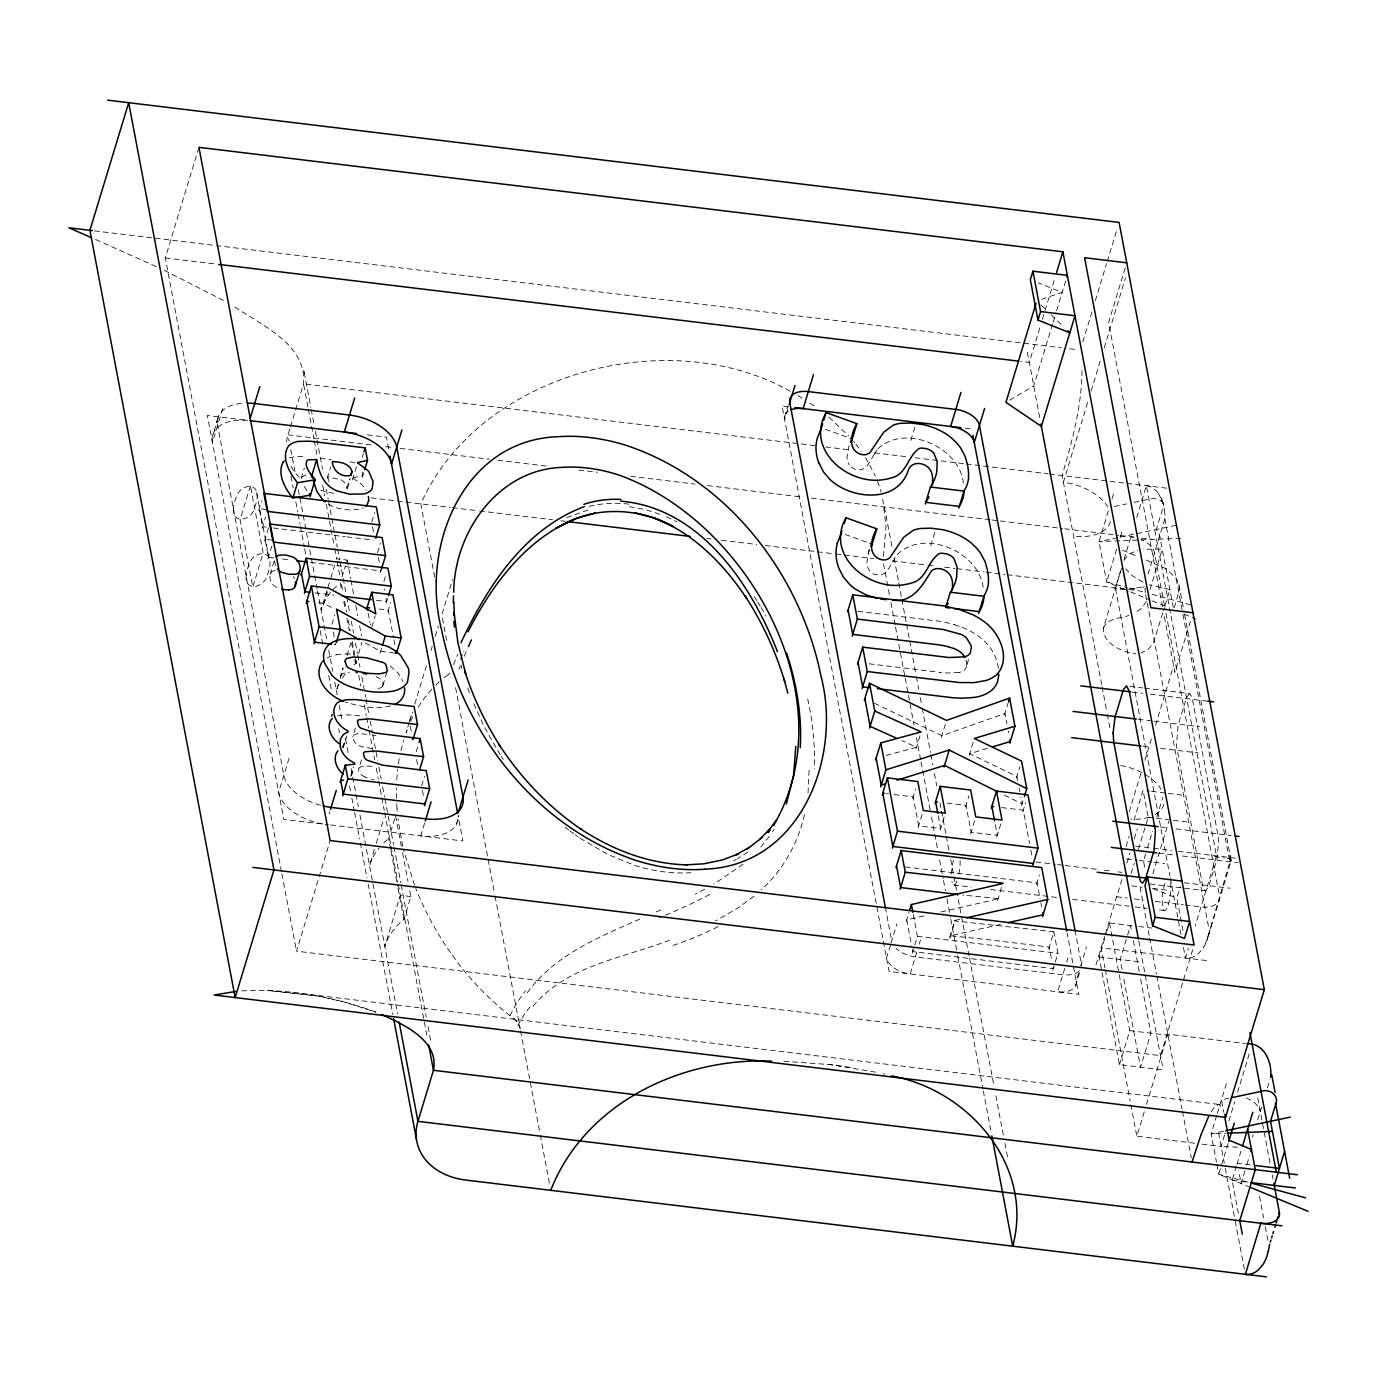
<?xml version="1.0" encoding="UTF-8"?>
<svg xmlns="http://www.w3.org/2000/svg" width="1377" height="1377" viewBox="0 0 1377 1377"><rect width="100%" height="100%" fill="white"/><g stroke="black" fill="none" stroke-linecap="round" stroke-linejoin="round"><path stroke-width="0.75" stroke-dasharray="5 3.75" d="M301.305 478.507L304.334 468.025M1148.057 574.054L1164.856 518.75L1164.994 513.741M1182.946 614.314L1229.833 862.002L1208.438 935M808.058 792.945L809.194 767.092M883.414 556.394L886.048 526.599L882.588 497.665M275.211 570.405C267.878 571.042 269.238 580.681 272.921 584.605A10.31 5.99 16.9 0 0 278.963 588.409M366.73 734.302A48.952 28.435 16.9 0 0 361.91 733.941C345.61 731.738 354.543 747.091 364.561 747.005A45.579 26.473 16.9 0 0 372.857 748.692M400.931 750.568L403.65 740.241M804.426 814.633C798.058 843.413 782.859 870.178 761.033 890.058M217.635 418.952L216.757 422.378L218.237 417.575L212.247 437.232M1123.976 560.491L1128.365 554.329L1137.901 550.163M1184.633 614.572L1231.176 860.78L1207.319 939.303L1203.274 947.978M1121.566 568.357L1103.407 628.101C1102.633 643.747 1122.582 652.337 1135.853 653.851M328.621 480.246L327.709 476.735L341.685 479.988L346.229 484.17L347.331 488.732L347.83 486.942L345.851 490.573M869.214 549.63L866.908 562.505A39.572 22.979 16.9 0 0 868.061 567.978L869.162 570.026A10.138 5.887 16.9 0 0 874.739 574.467L880.97 575.156L885.618 572.625A57.662 33.496 16.9 0 0 887.322 570.508L887.545 570.198A187.014 108.594 16.9 0 0 889.008 568.081L894.912 558.253A109.385 63.531 16.9 0 1 897.993 553.829C925.654 528.062 981.388 552.693 983.522 590.475M382.909 685.488L387.04 671.821M340.515 678.345A13.529 7.849 16.9 0 1 340.549 675.866L342.976 667.948M270.099 574.416L274.901 558.632M409.227 722.391L406.129 732.65L408.521 726.402M409.864 720.326L412.343 712.133M414.821 703.922L426.629 664.936M1207.784 937.41L1210.762 927.616M281.493 871.761L165.309 257.964L198.305 149.387M222.764 408.384L212.437 442.413A43.703 25.371 16.9 0 1 247.877 420.415L207.342 415.493L283.765 819.315L328.552 824.72M258.721 510.368L261.596 500.918M289.858 428.746L288 434.857A65.545 51.052 -10.7 0 0 286.382 442.688M290.478 426.698L303.508 383.804C307.295 344.061 259.823 324.37 232.455 305.367M262.129 528.389L265.572 517.046M264.522 541.006L268.532 527.77M267.93 559.028L271.957 545.791M327.192 478.439L330.652 467.078M346.78 488.508L349.655 479.058M347.624 487.699L350.412 478.507M352.529 479.919L357.624 462.534M362.271 457.302L363.425 453.532M326.934 590.699L321.116 609.856A65.545 51.052 -10.7 0 1 338.535 584.313M327.915 587.514L329.843 581.128M330.824 577.944L334.697 565.172M323.406 605.071L328.001 589.941M362.34 477.371L364.062 471.691M341.961 577.204L345.438 565.775M346.729 561.506L347.176 560.078L336.625 558.804M289.015 758.348L278.67 792.377A43.703 25.371 16.9 0 0 323.767 824.117M331.926 624.263L334.783 614.813M371.738 522.072L374.613 512.623M377.539 552.711L380.396 543.261M338.346 684.231L336.401 690.617A65.545 51.052 -10.7 0 1 339.327 683.285M340.291 677.845L343.2 668.275M347.073 655.521L350.946 642.749M380.362 572.625L381.515 568.856M353.82 665.074A65.545 51.052 -10.7 0 1 355.524 663.662L356.815 659.394M358.554 653.679L362.031 642.267M383.89 581.404L385.612 575.724M371.79 627.086L375.25 615.743M386.162 603.212L387.884 597.532M342.598 747.728L345.455 738.279M343.372 747.453L346.884 735.92M387.798 611.853L390.672 602.403M329.155 813.773L329.791 811.638M355.438 727.917L352.701 736.919M380.121 653.059L381.842 647.379M1182.55 983.04L1160.501 1055.625L296.537 951.163L330.136 840.555M350.653 776.318L353.528 766.869M351.428 775.492L353.717 767.918M361.531 759.829L358.984 768.297A6.506 3.77 16.9 0 1 359.724 767.471L360.585 766.955A9.45 5.491 16.9 0 1 361.617 766.593L365.473 766.094A36.215 21.034 16.9 0 1 371.962 766.352L375.129 766.696M409.503 721.651L412.377 712.202M430.967 650.564L432.206 646.501M435.287 636.329L438.385 626.156M442.103 613.935L452.689 579.218M374.372 849.643L369.535 865.599A65.545 51.052 -10.7 0 1 379.295 847.802M376.317 843.258L384.08 817.731M390.603 849.007L388.641 838.645L395.147 817.25M416.164 751.842L418.453 744.286M421.655 785.785L424.529 776.335M424.615 823.102L420.742 835.873A43.703 25.371 16.9 0 0 458.059 815.959M410.862 896.582L400.328 895.308L384.82 946.36A65.545 51.052 -10.7 0 1 403.926 919.406L410.862 896.582L408.952 886.478M456.562 823.894L459.161 815.339M784.529 416.938L787.868 405.991M787.851 408.9L784.615 419.537A21.877 12.703 16.9 0 1 788.367 411.155M910.851 440.502L914.879 427.266M930.766 545.671L934.794 532.434M1039.79 327.864L1029.29 362.426L1020.753 361.394M1042.406 319.223L1043.99 314.025M1045.04 310.565L1054.489 279.462M915.98 748.916L920.008 735.679M1052.51 324.197L1033.748 385.973L1007.809 401.258M1053.078 322.338L1056.004 312.734M1056.607 310.703L1066.917 276.777M912.658 798.574L915.533 789.107M941.334 737.435L945.93 722.305M968.547 659.566L966.447 666.468L966.757 664.041A33.754 19.605 16.9 0 0 965.759 659.17M918.149 827.56L922.745 812.43M890.42 945.19L886.53 957.944A21.877 12.703 16.9 0 0 910.163 973.969L917.271 950.56M891.057 943.056L896.875 923.915M906.221 921.557L909.095 912.09M1082.821 341.84L1092.202 310.961M1095.335 300.668L1106.592 263.609M1107.211 261.544L1117.229 228.616M940.164 830.211L944.76 815.081M969.167 755.457L973.178 742.22M912.228 953.314L917.409 936.308L913.261 914.466M919.199 944.174L920.49 939.923M1125.198 267.93L1108.64 322.373L1163.272 610.94M1087.623 402.497L1063.388 482.26A43.685 25.371 16.9 0 1 1107.607 506.684M1091.118 390.999L1101.118 358.072M1104.251 347.779L1125.508 277.775M965.501 807.06L968.943 795.717M1004.453 715.128L1008.067 703.217M970.578 833.894L975.174 818.764M949.786 937.427L954.967 920.404L960.767 919.096M949.906 937.978L954.967 920.404M996.793 837.061L1001.389 821.931M1016.381 778.125L1019.823 766.782M1108.313 510.953L1099.018 541.591L1106.66 581.972L1128.503 591.043M1112.048 498.698L1114.527 490.539M1021.579 805.614L1024.454 796.164M1022.767 811.879L1025.641 802.43M997.671 900.558L1001.613 886.943M1116.592 549.303L1106.66 581.972L1127.333 587.6M1120.31 537.047L1122.169 530.92M1120.224 571.885L1115.387 587.824L1169.916 875.961M1124.114 559.114L1131.86 533.587M1136.713 517.632L1146.404 485.72L1216.476 855.892L1195.15 926.084M1036.537 884.585L1039.411 875.135M1158.367 493.155L1163.806 504.86L1156.319 529.491A22.239 12.927 16.9 0 1 1159.692 535.773L1173.342 607.911M1145.285 592.678L1144.821 584.691M1149.95 589.649L1162.24 549.234L1143.048 549.182M1048.689 948.787L1053.853 931.764L955.07 920.972M1052.751 970.303L1057.932 953.297L1053.853 931.764M1162.773 613.006L1153.134 643.593L1148.022 649.548L1141.034 653.059M1165.028 605.57L1169.882 589.614L1149.451 584.795M1064.765 968.392L1057.656 991.784A21.877 12.703 16.9 0 0 1076.194 980.889L1078.776 972.369M1066.71 962.007L1068.001 957.755M1174.34 607.67L1179.4 589.872L1178.884 584.416L1176.457 578.805L1166.216 568.787L1144.924 559.527M1080.704 965.983L1086.522 946.842M1075.54 985.863L1080.136 970.768M1129.243 811.69L1141.085 772.686M1144.855 760.276L1151.327 739.001M1155.527 725.18L1173.617 665.625M1190.399 621.302L1174.891 672.355L1163.668 613.04M1126.042 846.425L1129.088 836.407M1133.959 820.399L1143.082 790.364L1149.399 791.138M1095.989 964.812L1104.612 936.463M1105.215 934.432L1122.582 877.304M1126.885 863.121L1129.966 852.983M1134.269 838.817L1137.35 828.679M1161.62 1069.757L1119.467 1064.662L1099.087 956.981L1106.385 932.952M1107.005 930.955L1109.432 922.951L1136.817 926.256M1131.137 873.345L1134.183 863.327M1138.435 849.316L1148.177 817.284L1143.082 790.364M1145.612 853.895L1143.461 860.986L1144.735 867.717M1147.351 848.215L1152.515 831.209M1156.818 817.026L1162.859 797.163M1126.3 939.321L1120.155 959.528L1122.066 969.632M1127.591 935.069L1130.5 925.499L1131.774 932.229M1152.876 873.724L1168.815 821.26M1119.467 1064.662L1129.811 1030.633L1109.432 922.951M1182.946 930.404L1176.836 898.097L1180.278 886.754M1208.266 934.966A38.298 36.766 67 0 1 1203.171 948.099L1198.438 953.59A18.59 17.729 56.2 0 1 1185.442 958.151L1188.351 948.426M1183.6 979.581L1193.584 946.756M1194.771 1143.254L1136.834 1136.249L1144.58 1110.723M1146.525 1104.337L1167.851 1034.144L1245.118 1043.491M1216.7 1115.473L1211.123 1133.839L1216.476 1162.119M1217.32 1113.425L1226.632 1082.787M1201.811 1144.098L1221.124 1146.439L1224.996 1133.684M1228.869 1120.912L1234.687 1101.772M1237.596 1092.202L1250.196 1050.72M1228.077 1143.598L1218.765 1174.22L1248.56 1186.595M1238.388 1213.464L1232.122 1180.33L1236.374 1166.319M1236.994 1164.322L1241.847 1148.298M1252.502 1136.92L1253.139 1134.786M1257.666 1119.897L1261.539 1107.142M1267.356 1088.002L1269.938 1079.482M1244.997 1170.743L1241.107 1183.497L1238.68 1170.674M1246.925 1164.357L1249.507 1155.854M1103.407 628.101C1107.504 617.894 1120.172 618.497 1129.071 615.433M868.13 553.141L869.369 549.681M301.494 477.303L306.314 474.6M849.007 445.649L847.01 457.319A39.572 22.979 16.9 0 0 848.146 462.81L849.248 464.858M340.567 675.866L343.234 673.267L349.345 672.32M453.567 664.626L457.766 654.264M1146.335 601.422L1141.808 608.049L1134.441 613.178M410.656 721.462L412.98 716.608M874.171 454.53L869.094 462.913A187.014 108.594 16.9 0 1 867.648 465.03L867.424 465.34A57.662 33.496 16.9 0 1 865.72 467.457L861.055 469.97L854.893 469.213A10.138 5.887 16.9 0 1 849.351 464.858M874.447 454.049L874.997 453.085A109.385 63.531 16.9 0 1 877.562 449.315M418.298 707.124L419.761 704.8A314.249 182.487 16.9 0 1 427.094 694.662L432.24 688.741M772.549 831.674L774.029 829.35M1211.192 1111.583L1215.375 1105.989L1218.989 1104.32L1223.361 1109.173M382.462 686.452L382.255 686.744A8.744 5.078 16.9 0 1 381.429 687.519L376.971 688.965M769.399 836.269L759.622 848.456M527.305 992.748C555.086 954.072 601.233 936.188 643.197 917.564M878.078 448.661C905.739 422.894 961.473 447.525 963.607 485.289M533.106 1006.105C567.376 965.002 624.091 958.031 671.236 939.562M435.734 685.161L439.211 681.89M1230.797 861.382L1229.936 853.912L1229.902 861.95M743.15 864.154L713.751 884.223M753.908 896.272L737.556 908.235L715.489 920.92M443.91 677.914L450.52 673.043M747.883 852.019L737.607 858.628M704.68 889.232L695.178 894.121M733.648 860.745L736.316 859.368M566.756 517.563L589.735 509.387M1144.167 586.826L1142.738 587.342M660.84 909.922L653.765 912.985M289.136 457.904L296.64 456.321L306.228 456.613M1041.528 299.325L1062.183 292.389L1038.31 282.887M987.447 748.417L969.683 753.753L1016.897 776.421L1017.878 781.585M390.569 705.919C375.68 709.499 359.862 706.797 345.575 701.995M337.451 715.868L346.608 714.766L360.051 715.868M886.237 755.457L916.497 747.212L902.004 740.688M923.881 915.912L906.737 919.853L911.626 945.655M941.025 911.97L998.187 898.854M1000.563 924.38L950.319 935.723L985.88 939.424M352.96 477.853L362.857 475.667L361.824 470.194M958.977 672.441L946.86 673.026A72.052 41.844 16.9 0 1 940.715 672.441M1114.303 506.512L1126.679 503.896M1134.097 502.33L1148.952 499.18A25.922 15.319 -41.6 0 1 1161.379 501.073A22.273 13.15 -41.6 0 1 1163.806 504.843M1117.763 537.632L1099.018 541.591L1138.831 539.991M1119.862 537.185L1178.213 524.861M1228.886 1098.244L1221.468 1099.81L1223.843 1112.427M1223.619 1131.206L1211.123 1133.839L1225.926 1133.254M1135.113 588.461L1129.347 588.65M241.681 990.906C285.469 988.411 329.654 995.778 370.929 1010.305M1140.931 539.904L1180.76 538.321M1189.642 693.543L1186.509 697.571L1177.972 725.679L1176.492 745.886L1202.603 885.256L1203.98 889.456L1205.718 890.764L1208.627 886.719L1217.148 858.611L1218.679 838.92L1192.017 696.969L1189.642 693.543L1144.769 688.173M1237.562 1147.213L1221.124 1146.439M346.023 653.955L350.498 654.075M783.857 1061.254L830.865 1064.679L877.683 1072.528M998.118 898.475L964.296 895.239M1129.863 686.469L1142.824 687.932M1164.443 910.49L1157.282 909.629M94.462 230.871L1061.116 347.744M1069.654 348.777L1078.191 349.81M165.309 257.964L216.516 264.143M788.47 406.852L782.067 406.077L889.077 971.405L1078.742 994.349L1067.158 933.158M965.329 428.23L971.732 429.004M814.926 445.649L303.508 383.804L307.914 407.041M825.58 446.94L851.158 450.021M874.602 452.861L907.219 456.803M915.085 457.766L964.812 463.774M966.224 463.946L1048.017 473.826M1049.326 473.998L1124.82 483.12M1126.937 483.379L1167.472 488.284M367.263 434.839L386.455 437.146L389.243 451.88M371.067 444.909L288 434.857L289.204 441.208M385.612 446.664L391.843 447.422M400.156 448.42L489.455 459.23M497.768 460.228L549.681 466.51M578.753 470.022L597.446 472.277M630.683 476.304L695.058 484.084M707.52 485.582L803.049 497.149M811.363 498.147L989.977 519.749M992.042 519.99L998.273 520.747M1000.356 521.005L1062.665 528.527M1064.731 528.785L1118.744 535.309M1120.809 535.567L1133.271 537.064M1141.585 538.08L1151.964 539.336M320.325 458.317L331.031 459.608M349.775 461.88L355.128 462.517M371.153 497.854L450.399 507.425M452.482 507.683L477.509 510.712M479.592 510.953L552.573 519.783M560.921 520.799L565.086 521.298M706.883 538.441L711.048 538.941M721.479 540.214L756.937 544.5M765.268 545.499L815.322 551.557M817.404 551.798L834.083 553.829M836.166 554.07L842.431 554.828M844.514 555.086L873.707 558.614M892.468 560.887L925.843 564.914M927.926 565.172L936.274 566.171M944.605 567.186L955.036 568.443M957.118 568.701L984.228 571.971M986.311 572.23L1005.09 574.502M1007.172 574.743L1136.455 590.389M266.26 509.524L259.237 508.664L262.646 526.702L266.157 527.116M273.197 527.976L345.214 536.686M346.97 536.892L373.322 540.077M272.061 540.163L265.038 539.302L268.446 557.341L273.713 557.978M857.854 611.268L938.03 621.061A73.084 42.446 16.9 0 1 954.416 624.693M282.509 559.028L289.531 559.888M310.617 562.436L380.878 570.921L380.672 569.803M315.126 592.867L333.871 595.122M376.455 600.269L386.679 601.508L385.818 596.998M1132.169 692.097L1142.531 693.268M1150.432 694.232L1207.233 701.168M869.128 663.8L940.56 672.424M379.019 609.03L388.314 610.166L393.409 637.103M318.552 602.713L323.922 603.367L332.769 608.204M1138.228 719.293L1152.067 720.963M1154.046 721.204L1199.47 726.695M334.37 644.539L335.695 644.711L335.454 643.438M394.493 653.025L380.637 651.355L365.387 642.956M1142.824 746.231L1150.742 747.195M1160.604 748.382L1198.145 752.926M1151.499 791.379L1166.25 793.169M1168.367 793.427L1185.218 795.458M1148.177 817.284L1154.494 818.058M1156.594 818.299L1171.345 820.09M1173.462 820.348L1190.313 822.379M886.564 793.651L888.458 793.875M894.172 794.563L913.175 796.87L918.666 825.856L940.68 828.506L938.133 815.098M1001.664 807.559L1023.283 810.175L1029.583 843.481M1160.122 826.923L1168.023 827.87M1175.924 828.834L1231.227 835.512M946.997 803.049L966.017 805.356L971.095 832.19L997.309 835.357L994.917 822.689M1135.474 846.098L1151.929 848.094M1153.582 848.284L1171.689 850.47M1178.282 851.279L1235.892 858.232M1158.78 853.138L1174.581 855.048M1182.499 856.012L1237.803 862.69M1126.61 858.938L1137.144 860.229M1139.244 860.47L1151.895 862.002M1153.995 862.26L1164.546 863.534M1036.003 861.985L1055.522 864.343M1057.467 864.584L1063.319 865.29M1065.282 865.513L1096.488 869.3M1104.302 870.23L1110.155 870.952M1117.952 871.882L1121.859 872.364M1184.117 882.743L1230.057 888.217M1149.915 883.982L1205.598 890.764M1131.705 885.876L1142.239 887.149M1152.773 888.423L1169.641 890.454M905.309 866.959L1037.053 882.881L1040.065 898.82M1116.678 896.754L1127.212 898.028M1134.235 898.871L1143.013 899.938M1155.303 901.419L1183.394 904.809M1185.149 905.033L1200.968 906.944A21.877 12.703 16.9 0 0 1219.488 896.031L1164.873 607.532M953.693 884.998L971.25 887.132M990.751 889.49L1059.051 897.735M1072.7 899.388L1129.295 906.238M1135.147 906.944L1146.852 908.355M962.73 895.05L963.78 895.17M330.687 824.978L462.879 840.968L458.111 815.718M1138.934 926.514L1151.568 928.046M1206.527 960.544L1101.152 947.806L1104.956 967.859M986.052 939.441L1049.205 947.083L1051.753 960.526M1099.087 956.981L1141.24 962.075M917.409 936.308L1057.932 953.297M1129.811 1030.633L1171.965 1035.728M1250.454 1164.908L1237.286 1163.307L1237.682 1165.424M1232.122 1180.33L1246.873 1182.12M372.427 734.974L375.938 735.404M629.478 506.719L644.711 509.37L663.043 515.273M1218.301 1104.354L317.949 995.485L267.327 990.476L317.794 996.053L343.561 1001.767L376.007 1012.215M827.87 1064.335L851.416 1067.502M373.701 779.692L371.446 779.158M882.881 1073.733L884.602 1074.163M1129.398 588.168L1143.874 592.11M1152.136 594.365L1193.498 605.622M1247.717 1182.103L1218.765 1174.22L1216.855 1164.133M954.399 624.71L960.785 626.879M1227.441 858.095L1230.16 859.3M825.288 429.297L848.37 437.593M845.203 534.483L868.285 542.762M367.332 777.919L365.129 777.024M371.859 1010.649L375.56 1012.043M1152.962 888.595L1176.836 898.097M1122.582 550.249L1136.559 556.05M1130.5 591.869L1150.363 600.114M1152.342 600.94L1168.23 607.532M1184.134 614.125L1196.045 619.082M376.093 676.537L379.828 678.568A8.451 4.906 16.9 0 1 381.016 679.618L381.636 680.341A13.374 7.763 16.9 0 1 382.479 686.452M95.65 239.512L157.219 267.052M666.606 516.771L677.002 521.814M1142.962 582.127L1132.273 575.758L1125.732 568.821M164.345 270.374L225.931 301.649M874.481 703.234L941.851 735.731L1004.969 713.424L1006.966 723.958M1004.332 795.08L1022.095 803.91L1020.805 797.042M342.666 745.783L343.286 747.005M790.329 391.292C668.31 322.425 478.835 373.253 420.811 503.844L435.511 581.49M328.449 504.275L331.977 506.099A22.858 13.271 16.9 0 0 337.985 508.182L343.321 509.266A39.503 22.944 16.9 0 0 352.374 509.972L359.449 509.197A21.98 12.772 16.9 0 0 363.356 507.769M353.046 478.215L361.48 484.17L366.299 490.419M797.834 395.543L802.722 398.504M809.883 403.117L816.441 407.661M579.958 838.145L607.773 854.446L634.504 865.29A96.218 55.872 16.9 0 0 690.824 872.639M575.345 834.927L578.392 837.096M390.242 665.969L398.091 673.06L402.927 681.408M517.184 1021.2C471.588 987.894 436.75 940.749 415.802 888.492M569.906 830.933L573.813 833.842M565.241 827.319L568.615 829.97M828.885 417.231L848.645 435.872M1040.892 304.919L1045.023 308.896M1051.219 314.868L1063.629 326.797M853.516 441.363L854.669 442.757M855.823 444.169L861.245 451.243M306.968 490.625L303.594 485.392M293.301 576.602L294.351 578.46M501.245 756.386L503.276 759.484M754.097 596.379L756.834 600.561M865.582 457.612L875.411 476.012M500.23 754.837L484.084 726.591L472.81 701.513M757.711 601.973L760.328 606.19M1162.825 502.794L1161.241 500.178L1163.376 503.775M761.171 607.601L766.094 616.087M1161.104 497.527L1162.102 499.662M414.546 885.239L403.444 849.643M877.562 481.279L881.16 492.14M467.75 687.984L469.85 693.784M275.452 565.603L274.574 560.921M329.086 481.967L328.81 480.952M460.968 664.902L461.915 668.74M402.686 846.425L397.936 818.833M304.231 372.668L310.806 407.368M1178.97 584.726L1183.876 610.579M303.801 370.447L304.386 373.391M969.081 955.931L957.049 893.088M969.477 958.013L993.884 1085.42M1164.856 518.75L1182.568 612.369M1164.477 605.432L1154.511 552.797A21.877 12.703 16.9 0 0 1141.137 539.56M1257.7 1097.934L1270.3 1164.494M1272.279 1174.908L1273.054 1179.056M1145.647 594.623L1209.144 930.06M1259.542 1196.32L1263.604 1217.784M1265.291 1226.718L1268.337 1242.811M1170.33 878.078L1181.07 934.863M1183.463 947.479L1185.442 957.996M1218.576 1132.978L1224.256 1163.014M1225.255 1168.316L1234.618 1217.784M1235.289 1221.313L1244.326 1269.009M1101.703 684.644L1062.115 475.53C1072.459 440.192 1082.374 403.909 1082.012 366.781M1102.099 686.762L1106.901 712.116M1107.297 714.215L1110.086 729.001M1140.087 887.425L1149.279 935.999M1149.675 938.116L1156.473 974.021M1156.869 976.138L1182.068 1109.208M1182.464 1111.325L1191.26 1157.799M1027.38 352.323L1039.755 417.765M1138.831 941.197L1162.412 1065.729M1133.374 940.646L1139.416 972.61M1140.69 979.34L1150.879 1033.18L1140.552 1067.209L1123.339 976.362M1105.301 969.683L1130.138 1100.911M1130.827 1104.561L1136.834 1136.249M1074.989 930.215L1081.358 963.866A21.877 12.703 16.9 0 1 1081.513 965.793M1008.291 730.998L1008.635 732.753M1019.169 788.453L1019.823 791.878M1030.857 850.143L1032.113 856.804M1040.823 902.813L1041.58 906.789M1053.026 967.256L1053.267 968.616L912.744 951.61L912.366 949.631M884.413 506.977L892.554 549.853M894.121 558.133L898.406 580.887M1003.317 1135.009L995.451 1093.682M1004.883 1143.271L1008.016 1159.813M934.415 773.478L936.808 786.06M939.975 802.86L941.162 809.142M941.558 811.242L945.93 834.342M946.326 836.424L949.114 851.124M950.698 859.523L956.654 890.988M883.552 563.795L889.731 596.482M890.885 602.61L895.153 625.089M895.532 627.137L904.809 676.159M905.205 678.207L914.104 725.197M916.411 737.452L920.679 759.932M921.058 761.98L930.732 813.05M931.506 817.129L937.307 847.784M939.613 860.04L943.107 878.423M943.486 880.471L945.414 890.695M946.963 898.854L950.457 917.254M950.836 919.285L957.411 954.02M957.79 956.068L982.937 1088.863M983.316 1090.911L991.061 1131.774M885.342 907.288L891.711 940.939A21.877 12.703 16.9 0 0 891.848 941.593M442.465 618.273L446.716 640.735M455.615 687.725L494.67 894.086M495.066 896.117L520.196 1028.929M520.592 1030.977L539.922 1133.133M540.318 1135.164L549.595 1184.203M372.53 526.771L373.804 533.536M378.331 557.41L379.604 564.174M384.321 589.115L384.544 590.251M393.925 639.789L395.457 647.878M410.312 726.35L411.379 731.979M416.594 759.57L417.885 766.352M422.446 790.484L423.72 797.231M368.107 612.989L369.897 622.421M370.138 623.764L370.396 625.124M347.176 560.078L350.67 578.581M350.997 580.268L353.855 595.398M355.765 605.501L357.676 615.588M359.586 625.692L361.497 635.795M395.578 815.821L401.309 846.098M402.583 852.828L408.005 881.435M311.185 409.365L314.214 425.355M315.35 431.345L322.545 469.299M326.315 489.283L328.208 499.266M328.587 501.28L334.645 533.243M335.024 535.24L337.279 547.22M337.658 549.216L339.551 559.217M339.93 561.214L346.367 595.174M346.746 597.17L349.775 613.161M351.273 621.147L353.545 633.145M355.438 643.128L357.332 653.128M357.71 655.125L359.982 667.105M361.876 677.105L365.645 697.072M366.024 699.068L369.053 715.059M370.189 721.049L372.461 733.046M372.84 735.043L377.763 761.016M378.882 767.006L381.154 779.003M382.668 786.99L384.562 796.973M384.94 798.987L393.633 844.927M394.011 846.924L400.827 882.898M401.206 884.895L426.164 1016.76M428.058 1026.76L431.087 1042.733M308.31 409.158L313.904 438.729M314.3 440.847L317.106 455.632M322.7 485.203L324.697 495.754M326.297 504.206L330.704 527.443M331.1 529.56L334.301 546.462M334.697 548.562L336.694 559.131M337.09 561.248L339.895 576.034M341.496 584.485L343.097 592.919M344.698 601.37L346.694 611.939M348.295 620.39L350.292 630.941M352.288 641.51L357.091 666.847M358.691 675.298L360.688 685.866M364.285 704.869L366.282 715.438M366.678 717.555L368.675 728.106M369.088 730.223L374.682 759.794M376.282 768.246L378.279 778.797M378.675 780.914L381.481 795.699M381.877 797.817L384.269 810.485M384.682 812.602L390.672 844.29M391.068 846.39L397.867 882.296M398.263 884.413L427.455 1038.602M340.239 582.901L341.806 591.181M343.768 601.542L345.334 609.822M346.901 618.101L349.242 630.528M351.6 642.956L354.337 657.449M354.732 659.531L355.524 663.662M390.999 851.072L397.66 886.289M398.056 888.354L403.926 919.406M333.303 632.06L334.25 637.121M290.788 449.625L295.59 474.996M298.379 489.678L317.123 588.771M317.536 590.871L326.779 639.754M328.776 650.323L332.786 671.442M334.783 681.994L337.176 694.679M339.172 705.231L342.391 722.236M345.575 739.036L348.381 753.856M351.169 768.607L358.364 806.612M359.948 814.995L397.592 1013.816M290.943 476.218L293.163 487.923M295.797 501.848L297.725 512.072M298.12 514.12L300.048 524.327M300.427 526.375L304.3 546.807M304.696 548.838L305.849 554.983M320.152 630.563L323.251 646.915M328.673 675.522L331.375 689.825M338.725 728.64L339.499 732.719M349.551 785.837L350.705 791.982M351.875 798.109L354.182 810.365M354.577 812.413L359.604 838.972M360.378 843.051L366.953 877.786M368.107 883.914L392.858 1014.677M256.587 492.656L269.324 559.957M281.906 873.879L296.537 951.163M898.802 582.953L901.522 597.446M901.918 599.511L906.204 622.266M906.582 624.332L909.319 638.825M909.698 640.89L915.98 674.575M916.359 676.675L918.717 689.309M920.284 697.726L921.85 706.143M922.246 708.243L930.473 752.444M930.869 754.562L932.831 765.078M396.972 808.643L397.178 811.191M320.583 805.304A43.703 25.371 16.9 0 1 283.834 775.371L217.6 425.39A43.703 25.371 16.9 0 1 244.177 403.151M1079.258 970.854A21.877 12.703 16.9 0 1 1062.837 974.778L915.326 956.946A21.877 12.703 16.9 0 1 895.962 948.151M1246.374 1097.968A21.877 12.703 16.9 0 1 1260.265 1111.394M960.13 860.625A16.386 3.873 -83.1 0 1 958.409 876.374M956.998 881.022A16.386 3.873 -83.1 0 1 951.937 881.538M951.524 873.93A16.386 3.873 -83.1 0 1 953.572 859.868M1170.622 882.743A16.386 3.873 -83.1 0 1 1167.834 906.221A16.386 3.873 -83.1 0 1 1162.377 904.827A16.386 3.873 -83.1 0 1 1165.579 881.469M966.602 666.003A18.865 10.947 16.9 0 1 959.046 672.51M998.359 668.31A96.51 56.044 16.9 0 0 993.867 653.765L992.783 651.682A60.605 35.182 16.9 0 0 987.636 644.453L986.707 643.455A49.331 28.642 16.9 0 0 960.802 626.862M1130.896 536.772A21.877 12.703 16.9 0 1 1134.269 537.357M1146.456 485.427A18.59 17.867 65.2 0 1 1158.229 493.241M1214.514 856.528A18.59 1.67 5.8 0 1 1224.308 858.026M1110.413 521.487A43.685 25.371 16.9 0 1 1073.578 536.101M1163.909 804.168A43.685 25.371 16.9 0 1 1155.389 814.495M1149.313 817.181A43.685 25.371 16.9 0 1 1130.844 819.126M1120.706 765.509A43.685 25.371 16.9 0 1 1161.104 789.348M1161.878 499.748A38.298 36.508 67.5 0 1 1164.649 513.741M1230.831 859.334A38.298 5.456 4.4 0 1 1230.212 861.313M1125.336 589.356A18.59 3.563 4.4 0 1 1114.2 588.668M1141.499 587.222A38.298 5.112 4.5 0 1 1133.529 588.117M449.935 673.043A22.101 12.823 16.9 0 1 448.093 674.73M459.023 669.222A215.931 73.342 -58.3 0 1 460.262 666.02M464.204 656.347A215.931 73.342 -58.3 0 1 466.975 649.858M513.105 1018.205A22.101 12.823 16.9 0 1 519.972 1027.707M510.006 1015.641A215.948 154.809 57 0 1 525.549 990.838M460.452 659.359A172.59 53.617 -59.7 0 1 463.963 650.719M589.218 506.323A109.231 98.92 -32.5 0 1 630.046 504.326M807.679 698.845A668.447 370.327 24 0 1 814.255 768.641M718.037 926.687A109.248 33.891 -18.7 0 1 672.888 945.448M517.786 1025.71A172.624 120.247 60.5 0 1 531.952 1004.676M709.723 894.379A103.723 20.448 -23.2 0 1 659.29 917.65M397.092 808.66A559.75 325.058 16.9 0 1 396.748 803.6M396.542 798.557A559.75 325.058 16.9 0 1 396.473 787.833M396.8 779.709A559.75 325.058 16.9 0 1 397.746 768.968M398.435 763.667A559.75 325.058 16.9 0 1 399.278 758.383M333.819 493.31A65.545 51.052 -10.7 0 1 320.738 490.143M299.325 477.32A65.545 51.052 -10.7 0 1 290.599 465.65M342.391 677.932A65.545 51.052 -10.7 0 1 347.572 671.184M383.701 843.034A65.545 51.052 -10.7 0 1 388.641 838.645M365.112 777.058A10.947 6.369 16.9 0 1 358.743 768.745M327.175 657.931A37.231 21.619 16.9 0 1 336.246 654.85M336.229 654.815A45.286 26.301 16.9 0 1 346.04 653.972M233.539 507.924C230.992 525.377 252.8 520.351 254.659 507.201A43.358 33.771 -10.7 0 0 256.535 501.004C261.578 481.33 239.701 482.673 235.811 498.491A43.358 33.771 -10.7 0 0 233.935 504.688L233.539 507.924M246.276 575.225C243.729 592.678 265.537 587.652 267.396 574.502A43.358 33.771 -10.7 0 0 269.272 568.305C274.333 548.631 252.456 549.974 248.548 565.792A43.358 33.771 -10.7 0 0 246.672 571.989L246.276 575.225M250.407 485.823L240.063 519.869L252.8 587.17L263.145 553.124L250.407 485.823"/><path stroke-width="1.5" d="M795.803 746.334L793.531 775.922L786.319 804.048M453.274 603.143L453.515 595.88M968.496 477.664L968.582 474.325A157.081 91.226 16.9 0 0 967.377 464.273L965.157 456.475L960.716 448.093A58.419 33.926 16.9 0 0 956.361 442.637L951.214 437.748A42.016 24.39 16.9 0 0 922.452 424.477L910.886 423.014L900.455 423.341A33.926 19.708 16.9 0 0 893.26 425.166L883.604 432.309L870.006 452.499A16.593 9.639 16.9 0 1 868.939 453.377L866.116 454.582A7.952 4.613 16.9 0 1 857.871 453.119C847.698 446.888 851.726 431.982 856.873 423.651L826.097 412.601C804.616 450.382 849.988 487.458 886.668 479.058A36.06 20.93 16.9 0 0 891.762 477.785C906.6 474.273 907.839 456.062 919.044 448.575A8.348 4.837 16.9 0 1 921.867 448.059L926.239 448.609A9.432 5.474 16.9 0 1 929.441 449.814L931.386 450.967A11.636 6.747 16.9 0 1 933.916 453.274L937.152 461.622L936.773 471.743A119.024 69.125 16.9 0 1 930.422 487.028L925.258 504.051M988.393 582.832L988.479 579.51A157.081 91.226 16.9 0 0 987.275 569.441L985.071 561.644L980.613 553.279A58.419 33.926 16.9 0 0 976.276 547.805L971.129 542.934A42.016 24.39 16.9 0 0 942.35 529.646L930.8 528.183L920.37 528.51A33.926 19.708 16.9 0 0 913.158 530.352L903.501 537.478L889.921 557.685A16.593 9.639 16.9 0 1 888.853 558.546L886.031 559.75A7.952 4.613 16.9 0 1 877.786 558.287C867.613 552.057 871.641 537.15 876.77 528.82L846.012 517.786C824.53 555.551 869.885 592.626 906.565 584.227A36.06 20.93 16.9 0 0 911.66 582.953C926.497 579.442 927.754 561.231 938.942 553.743A8.348 4.837 16.9 0 1 941.782 553.227L946.154 553.778A9.432 5.474 16.9 0 1 949.355 554.983L951.3 556.153A11.636 6.747 16.9 0 1 953.831 558.442L957.049 566.79L956.671 576.911A119.024 69.125 16.9 0 1 950.337 592.213L945.741 607.326M453.722 592.265C454.29 532.228 497.906 469.746 561.575 467.405A96.218 55.872 16.9 0 1 617.912 474.704C747.281 520.093 847.819 699.034 773.53 825.512M1270.592 1077.365C1272.417 1062.614 1264.396 1042.837 1246.873 1043.697M998.721 675.453L997.636 681.271A57.3 33.272 16.9 0 1 995.02 686.572L994.401 687.398A47.988 27.867 16.9 0 1 973.918 697.485M932.47 484.824L932.642 478.525A57.059 33.134 16.9 0 0 931.833 473.516C929.578 463.464 913.158 458.937 908.545 469.574C898.733 501.538 858.215 499.903 835.478 483.964A42.412 24.631 16.9 0 1 829.711 479.213L823.394 471.777L818.816 462.775M952.385 589.993L952.557 583.693A57.059 33.134 16.9 0 0 951.731 578.684C949.734 570.543 938.081 565.19 931.368 570.956C922.642 585.259 912.486 603.212 892.606 600.114M368.606 500.574L367.315 504.326A21.98 12.772 16.9 0 1 365.662 506.237M1268.303 1251.332L1269.663 1244.257M837.216 543.347L841.364 533.088M250.132 418.47L259.823 386.558M292.922 497.872L297.518 482.742C289.824 473.275 280.633 457.852 288.413 446.131A26.679 15.491 16.9 0 1 291.511 443.687A25.543 14.837 16.9 0 1 297.948 441.432L309.705 441.174L365.146 447.852L367.504 460.348L364.63 469.798M311.495 476.631L316.658 459.608L308.448 459.798A7.574 4.389 16.9 0 0 306.83 460.847C304.042 467.853 311.546 474.428 315.161 479.798L309.997 496.804M288.447 589.872A10.913 6.334 16.9 0 0 294.988 586.809L299.842 570.801M354.646 398.022L344.302 432.051A43.703 25.371 16.9 0 1 391.55 464.066L401.877 430.037M300.978 575.293L306.142 558.287L387.918 568.167L391.326 586.189L388.452 595.656M304.386 593.332L309.55 576.309L306.142 558.287M306.21 602.988L311.391 585.965L328.569 588.048L375.818 613.849L371.738 592.282L392.961 594.847L401.12 637.947L396.524 653.077M350.791 475.272L351.944 471.502A13.46 7.814 16.9 0 0 347.692 465.495A11.205 6.506 16.9 0 0 340.635 462.483L332.373 461.415C332.563 470.366 341.014 477.612 349.844 475.53A5.715 3.322 16.9 0 0 351.169 474.807L351.944 471.502M363.993 451.639L365.146 447.852M313.939 643.834L319.12 626.828L311.391 585.965M336.332 642.629L340.343 629.392L336.522 609.15L385.285 636.036L401.12 637.947M375.714 538.218L379.742 524.981L376.334 506.943L263.885 493.362L267.31 511.383L379.742 524.981M331.668 716.126L332.132 714.594M366.557 609.288L371.738 592.282M381.515 568.856L385.543 555.62L382.135 537.581L269.685 523.983L272.715 540.008M330.446 809.504L336.263 790.364M340.136 782.205L345.317 765.199L354.87 764.149L354.664 763.082A22.256 12.927 16.9 0 1 344.956 756.025A33.805 19.622 16.9 0 1 340.36 746.713M382.41 645.486L385.285 636.036M342.718 795.82L347.882 778.797L345.317 765.199M412.928 739.673L417.524 724.543L414.098 706.521L355.438 699.585L346.47 699.723L339.895 701.358A20.431 11.859 16.9 0 0 336.866 703.303C328.896 712.907 338.088 726.419 347.761 730.705L348.037 732.134L346.849 732.581A22.152 12.858 16.9 0 0 343.028 734.957L340.36 739.363L340.274 746.695M419.038 742.392L420.174 738.606L375.043 732.977L360.843 728.158A9.725 5.646 16.9 0 1 358.64 726.075L357.4 721.428A7.419 4.32 16.9 0 1 358.967 719.706L369.897 718.846L417.524 724.543M419.572 769.915L423.6 756.679L420.174 738.606M424.495 805.7L429.658 788.677L426.25 770.655L382.565 765.182L367.091 760.207A9.794 5.68 16.9 0 1 364.423 757.625L363.459 753.408A7.126 4.131 16.9 0 1 365.025 751.739L375.973 750.981L423.6 756.679M425.269 820.985L431.087 801.827M458.438 811.914L468.128 780.002M789.141 404.649L794.959 385.491M813.48 374.578L803.152 408.625A21.877 12.703 16.9 0 0 791.087 409.744M820.933 429.624L822.654 423.944M823.807 420.174L826.097 412.601M851.692 440.674L856.873 423.651M840.831 534.792L841.984 531.006M844.29 523.449L846.012 517.786M847.578 611.801L852.759 594.778L944.174 605.983L959.58 609.563L972.919 614.796A48.574 28.194 16.9 0 1 982.111 620.166A48.212 28.005 16.9 0 1 988.032 624.831C1000.872 636.26 1010.012 659.067 997.568 673.783A47.61 27.643 16.9 0 1 993.316 677.174A46.491 27.006 16.9 0 1 985.966 680.496L974.193 682.631L959.511 682.544L867.286 671.546L862.673 647.138L948.977 657.517L964.743 656.829A17.884 10.379 16.9 0 0 970.303 653.025L971.319 647.414A37.351 21.688 16.9 0 0 970.733 644.78L966.447 637.947A16.076 9.329 16.9 0 0 961.49 634.522L943.572 629.547L857.355 619.065L852.759 594.778M871.607 545.843L876.77 528.82M852.191 636.088L857.355 619.065M857.492 664.144L862.673 647.138M862.122 688.569L867.286 671.546M864.343 700.291L869.507 683.267L946.498 720.412L1009.616 698.105L1014.952 726.213L1009.771 743.236M960.991 392.428L950.646 426.457A21.877 12.703 16.9 0 1 974.279 442.465L984.607 408.435M869.593 728.037L874.756 711.014L869.507 683.267M875.617 759.915L880.798 742.892L921.161 731.91L874.756 711.014M958.805 508.113L963.969 491.09A91.261 52.997 16.9 0 0 968.633 477.699M1066.917 276.777L1067.347 275.366L1032.922 271.2L1030.34 279.72L1037.983 320.101L1069.826 332.769L1067.76 330.773M880.712 786.835L885.893 769.829L880.798 742.892M882.244 794.89L887.408 777.867L917.822 781.551L923.313 810.537L945.328 813.205L940.25 786.353L970.665 790.037L975.742 816.871L1001.957 820.038L996.483 791.069L1027.93 794.873L1038.017 848.146L1032.853 865.152M1036.055 303.267L1005.95 402.342L1041.391 426.354L1074.989 315.746L1040.582 311.581L1032.922 271.2M1037.983 320.101L1040.582 311.581M1056.589 272.543L1062.889 251.802L198.925 147.339L330.136 840.555L1194.1 945.018L1062.889 251.802M892.33 848.163L897.494 831.157L887.408 777.867M895.997 867.596L901.178 850.573L1041.701 867.562L1047.742 899.456L1042.561 916.462M978.703 613.281L983.884 596.258L950.337 592.213M900.093 889.232L905.274 872.226L901.178 850.573M944.037 767.092L949.201 750.069L1026.76 788.591L1024.454 796.164M935.086 803.376L940.25 786.353M909.663 910.214L911.385 904.534L1002.835 883.535M1008.48 701.891L1009.616 698.105M991.302 808.075L996.483 791.069M1147.592 876.925L1144.993 885.428L1152.635 925.809L1184.478 938.477L1189.642 921.471L1155.234 917.306L1147.592 876.925L1182 881.091M1152.635 925.809L1155.234 917.306M236.069 991.388L214.072 995.02L1225.547 1117.315L1264.327 989.684L1119.105 222.437L107.63 100.142M1228.697 1141.55L1234.274 1123.167M1242.467 1146.301L1252.795 1112.255M1250.798 1151.602L1251.452 1149.468L1229.11 1140.19L1224.807 1117.47M1239.765 1220.711L1255.273 1169.658L1247.631 1129.278M1274.259 1185.425L1284.603 1151.396M1270.317 1242.123L1270.954 1240.006M1271.608 1237.871L1272.245 1235.754M1272.899 1233.62L1273.536 1231.486M1274.844 1227.234L1275.481 1225.117M1276.135 1222.983L1276.772 1220.865M1277.426 1218.731L1278.063 1216.597M1278.717 1214.48L1279.353 1212.345L1273.845 1183.222M1192.052 1162.016L1201.105 1134.528L1208.886 1115.852M295.126 586.309L295.539 583.728A33.358 19.381 16.9 0 0 295.384 581.851M550.748 1190.33C584.864 1103.011 681.563 1057.381 771.481 1061.116M460.968 642.766C486.976 587.05 524.207 528.957 584.399 506.564M850.47 442.258L852.208 438.97L850.298 438.282M821.449 427.92L817.301 438.179A104.153 60.485 16.9 0 0 818.713 462.775M870.935 546.325L872.123 544.139L870.195 543.45M468.008 631.785C491.778 585.139 525.48 539.474 575.259 518.785L575.706 518.664C607.464 506.564 643.558 510.282 673.164 526.479L653.421 517.718L635.072 512.778L636.656 513.208M321.616 662.716C312.407 678.62 328.931 696.435 343.648 701.237M282.887 462.534C277.018 474.566 285.246 488.732 292.853 498.061M767.867 831.519L776.576 819.883M331.22 719.689C325.833 728.02 331.891 738.915 339.344 743.752M768.125 832.706L769.984 830.314M283.197 462.121L284.247 460.968M331.444 719.414L332.459 718.398M337.967 750.672C332.029 758.107 336.625 769.244 343.475 774.425M759.57 839.522L769.967 828.834M747.212 849.093L762.135 837.543M749.656 847.199L735.628 855.031L738.347 853.947L722.374 859.954L703.716 863.827L685.419 864.894L687.003 864.859C648.601 864.016 611.749 849.54 580.01 828.524L581.352 829.453C548.356 807.042 520.54 777.506 498.784 744.148L500.402 746.541C485.341 723.011 473.172 697.605 464.72 670.978L465.736 673.99L457.921 642.87L454.066 612.421L454.307 615.846L453.876 601.904M575.706 518.664L555.895 528.148L575.259 518.785L595.191 513.001M394.287 704.576C401.068 702.115 405.767 695.006 404.477 687.777M885.893 769.829L949.201 750.069M885.187 783.909L881.228 785.148L876.133 758.211M897.064 780.208L944.553 765.388L997.86 791.878M1014.952 726.213L974.331 738.451L1021.545 761.102L1026.76 788.591M992.524 746.885L1010.288 741.532L1009.961 739.776M966.568 917.788L1047.742 899.456M1008.291 922.624L1043.077 914.758L1042.699 912.779M357.624 462.534L367.504 460.348M1231.365 1097.727L1261.057 1091.445C1269.267 1088.088 1279.577 1095.386 1275.687 1104.285L1270.523 1121.291L1279.44 1168.402L1255.721 1165.544M1225.702 1130.758L1290.318 1117.108M297.518 482.742L315.161 479.798M293.955 497.872L310.514 495.1L309.291 493.62M973.9 697.468L963.005 698.191A76.974 44.701 16.9 0 1 951.128 697.537L877.442 688.655M343.648 780.174L340.653 780.518L343.234 794.116L425.011 803.996L424.787 802.877M704.508 869.162C800.14 866.167 842.483 757.832 820.95 675.952C800.416 574.037 727.383 479.506 627.292 445.752A118.043 68.54 16.9 0 0 558.167 436.698C462.483 439.848 420.105 548.046 441.656 630.046C462.224 731.996 535.309 826.579 635.486 860.264A118.026 68.54 16.9 0 0 704.559 869.231M1228.026 1133.168L1272.434 1131.395M288.413 589.821L285.263 589.7A22.445 13.03 16.9 0 1 283.197 589.425L281.786 589.167M620.683 501.159C700.015 507.683 751.222 583.917 777.454 651.734M1002.766 883.156L905.274 872.226M886.306 599.718L880.351 598.926M1126.747 262.818L1084.594 257.723L1150.845 607.687L1192.981 612.782M92.328 230.613L68.85 227.773L91.502 237.705M218.65 264.401L1018.619 361.135M794.856 407.626L961.077 427.713M930.422 487.028L963.969 491.09M249.977 420.656L356.591 433.548M959.321 506.409L925.774 502.347A120.315 69.866 16.9 0 0 928.959 496.77M311.322 474.841L312.768 478.163M567.169 521.556L690.204 536.428M945.689 607.515L949.872 608.032M954.072 608.531L979.219 611.577A88.042 51.121 16.9 0 0 983.918 597.463M273.094 542.022L385.543 555.62M296.554 560.732L307.105 562.005M309.55 576.309L391.326 586.189M310.014 592.248L304.902 591.628L301.494 573.589M342.374 596.155L371.342 599.649M1080.79 685.884L1130.689 691.839M1207.732 701.151L1213.653 701.874M369.742 607.911L367.091 607.584L367.59 610.286M308.878 601.542L306.727 601.284L314.455 642.147L331.719 644.229M1073.044 711.41L1136.266 719.052M868.99 687.639L862.639 686.865L858.009 662.44M319.12 626.828L340.343 629.392M395.474 653.146L396.473 653.266L395.956 650.581M1071.719 737.624L1140.862 745.99M884.654 793.427L882.76 793.186L892.847 846.459L1033.37 863.465M993.798 806.612L991.819 806.371L994.573 820.864M1112.702 821.191L1158.143 826.682M1235.186 835.994L1239.128 836.476M937.496 801.913L935.603 801.672L937.823 813.411M1111.377 847.406L1156.8 852.897M897.494 831.157L1038.017 848.146M347.882 778.797L429.658 788.677M1097.194 872.243L1147.075 878.182M957.703 894.448L900.627 887.545L896.513 865.892M252.852 867.39L1264.327 989.684M1297.427 1174.753L433.445 1070.29L428.66 1044.954M1251.091 1182.619L1295.344 1187.972M1281.901 1225.805L417.937 1121.343L399.158 1022.078M1266.392 1276.858L465.65 1180.037A65.545 51.052 -10.7 0 1 417.937 1121.343L433.445 1070.29C439.418 1040.392 403.289 1024.419 381.498 1014.419M877.218 598.324L865.909 594.864L855.392 589.132A42.412 24.631 16.9 0 1 849.609 584.399L843.309 576.946L838.731 567.944A104.153 60.485 16.9 0 1 837.319 543.381M948.013 646.656L953.762 648.481A19.691 11.429 16.9 0 1 957.6 650.237A16.765 9.725 16.9 0 1 963.917 655.745L964.933 657.311M891.435 1075.919C968.479 1089.758 1034.368 1165.579 1012.715 1246.185L991.836 1135.853M1251.848 1183.239L1305.603 1197.887M1250.54 1187.422L1308.15 1211.347M653.421 517.718C692.941 532.486 723.631 563.83 746.575 598.358L745.164 596.155C762.462 622.611 775.802 651.614 784.804 681.89M896.203 738.072L870.109 726.333L864.859 698.587M341.014 629.496L359.294 639.582M357.693 462.913L367.745 470.435A22.066 12.806 16.9 0 1 369.036 471.984L373.047 481.537L372.238 488.56A22.084 12.823 16.9 0 1 363.855 493.93L349.638 494.171L336.711 490.814A20.483 11.894 16.9 0 1 332.098 488.319C322.407 482.105 318.466 470.4 316.658 459.608M325.11 501.899L324.593 501.469A28.951 16.817 16.9 0 1 322.442 499.403L316.951 491.503L313.543 481.416M277.345 569.011L278.464 570.198A9.622 5.594 16.9 0 0 282.388 572.608L289.273 574.312L295.694 574.175A9.88 5.749 16.9 0 0 298.207 573.056C302.355 569.045 299.463 561.782 295.487 558.666A9.914 5.749 16.9 0 0 292.423 556.859L287.156 555.344A20.621 11.98 16.9 0 0 284.127 554.983L279.703 555.12A10.121 5.887 16.9 0 0 275.985 556.807M783.995 678.981L787.799 693.147M1224.859 1114.268L1225.547 1117.315M1271.763 1074.903L1275.085 1092.391M1275.481 1103.235L1289.698 1178.316M1249.92 1032.647L1276.341 1172.206M1239.558 1219.678L1242.312 1234.171M1040.96 424.082L1138.435 939.097M1074.989 930.215L979.443 425.441A21.877 12.703 16.9 0 0 955.827 409.434L808.316 391.602A21.877 12.703 16.9 0 0 789.778 402.514L885.342 907.288M972.919 435.339L1066.762 931.059M911.385 904.534L912.899 912.469M848.094 610.097L852.707 634.384L938.374 644.78A55.958 32.497 16.9 0 1 948.013 646.639M390.035 456.08L457.715 813.618M412.446 737.607L412.652 738.743M393.633 1018.756L416.456 1139.295M453.859 621.526L454.376 627.12M323.199 805.975A43.703 25.371 16.9 0 0 331.082 807.387L425.906 818.85A43.703 25.371 16.9 0 0 462.965 797.025L396.714 447.06A43.703 25.371 16.9 0 0 349.483 415.045L254.642 403.564A43.703 25.371 16.9 0 0 247.378 403.1M1268.148 1251.297A38.298 36.766 67 0 1 1263.053 1264.413L1258.303 1269.904A18.59 17.729 56.2 0 1 1245.324 1274.465L1260.833 1223.258A21.877 12.703 16.9 0 0 1279.371 1212.345M964.055 491.623A88.042 51.121 16.9 0 1 959.184 506.357M948.151 603.367A120.315 69.866 16.9 0 1 947.393 604.778M998.618 674.42A96.51 56.044 16.9 0 1 998.566 675.418M988.531 582.867A91.261 52.997 16.9 0 1 983.763 596.224M468.404 646.622A215.931 73.342 -58.3 0 1 471.416 639.961M583.831 504.326A103.705 96.975 -50.7 0 1 620.889 499.455M786.628 653.146A598.427 330.859 24.3 0 1 800.261 747.763M322.338 661.7A37.231 21.619 16.9 0 1 323.251 660.771M368.313 496.46A44.529 25.853 16.9 0 1 368.709 500.591M356.144 672.63A58.832 34.167 16.9 0 1 357.125 672.699M363.012 673.37A58.832 34.167 16.9 0 1 366.884 674.024M1113.098 733.012L1113.769 742.289L1139.399 877.683L1140.776 881.814L1142.549 883.105L1145.406 879.128L1153.995 850.745L1155.423 830.692L1129.295 691.323L1126.558 685.918L1123.374 689.688L1115.026 717.073L1113.098 733.012M323.509 655.572L323.733 659.204A64.908 37.695 16.9 0 0 324.645 663.198L331.891 675.298A35.2 20.431 16.9 0 0 345.352 684.627C360.361 691.116 377.47 694.025 393.65 691.013A38.195 22.187 16.9 0 0 402.153 687.536A36.68 21.292 16.9 0 0 407.472 682.131L409.089 672.165A64.237 37.299 16.9 0 0 408.108 667.656L400.793 655.59A35.045 20.345 16.9 0 0 393.942 650.013A36.077 20.948 16.9 0 0 387.178 646.243L366.162 640.012A71.707 41.637 16.9 0 0 359.672 639.135C346.66 637.448 324.989 638.635 323.509 655.572M345.059 661.408L346.763 666.227A9.312 5.405 16.9 0 0 349.052 668.189L355.541 670.926L366.351 673.06A75.683 43.944 16.9 0 0 370.172 673.508L379.518 673.835L385.457 672.578A9.432 5.474 16.9 0 0 387.367 670.702L385.939 664.592A9.088 5.284 16.9 0 0 383.581 662.63L367.229 657.982A78.214 45.407 16.9 0 0 363.408 657.5L352.96 657.053L347.193 658.275A9.174 5.336 16.9 0 0 345.558 659.772L345.059 661.408M128.698 102.69L89.918 230.32L235.157 997.568L273.937 869.937L128.698 102.69"/></g></svg>
